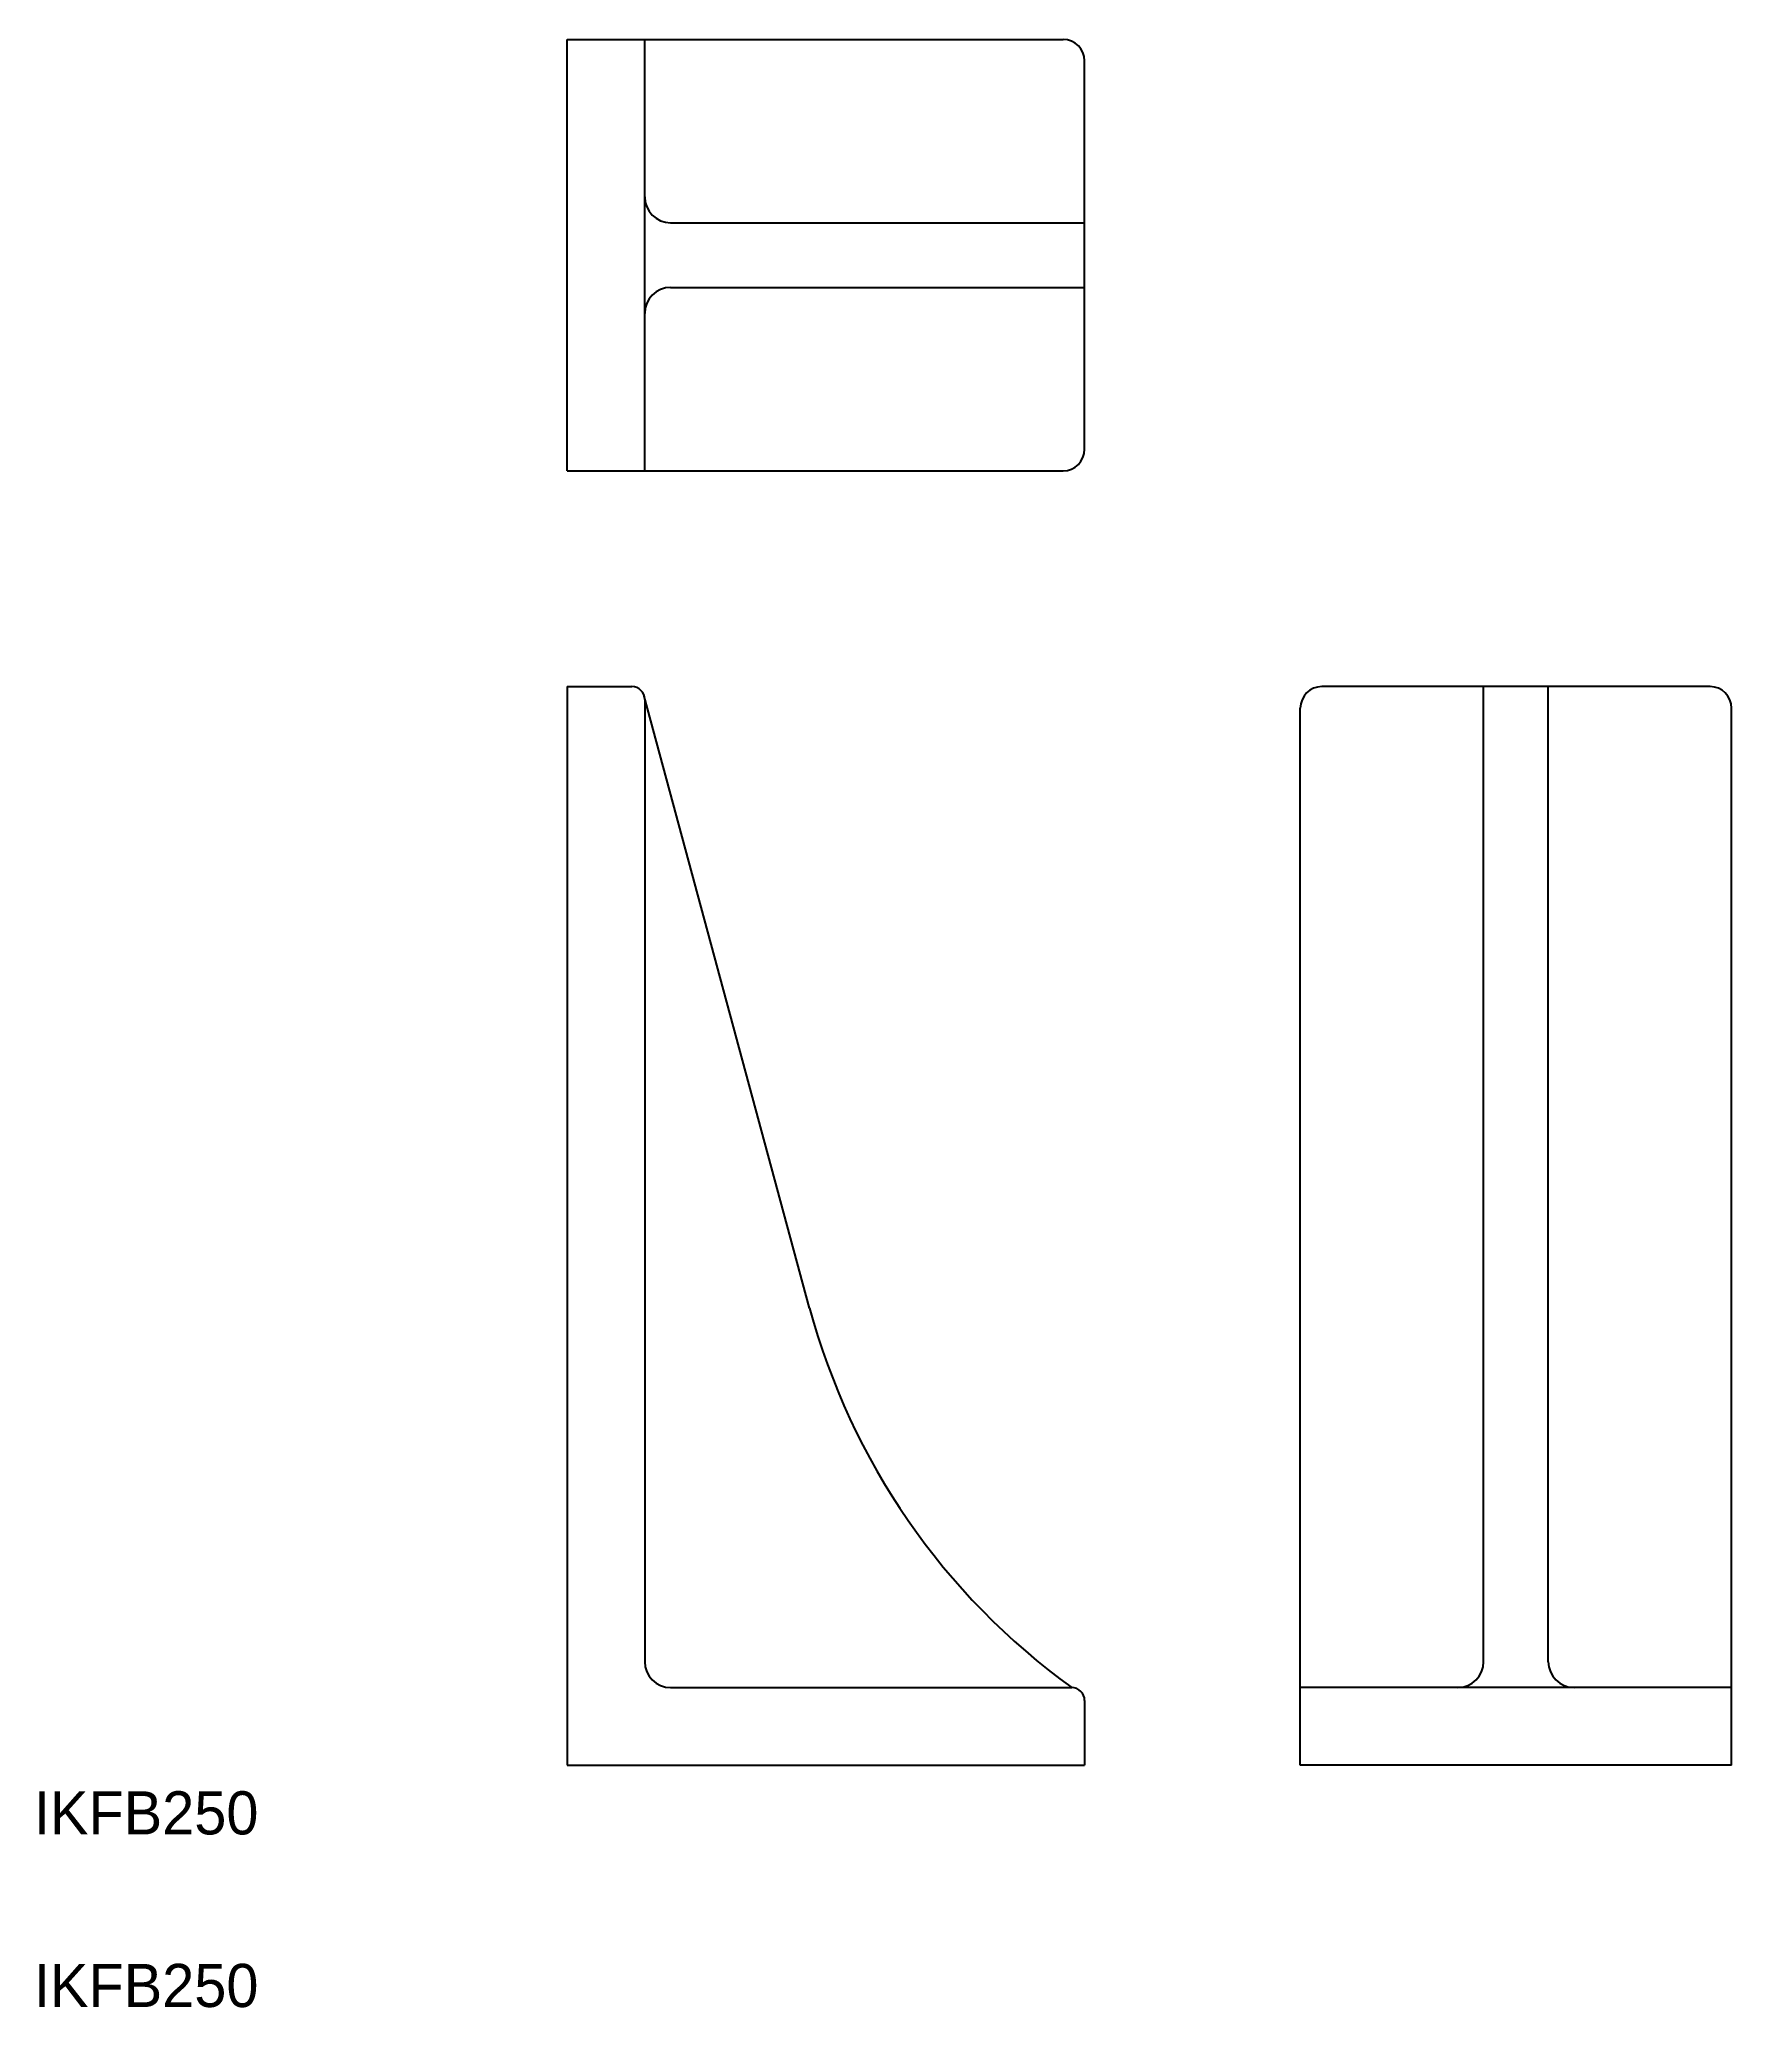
# Model space of a CAD drawing. Extents: x 41 to 434, y 40 to 496.
import ezdxf

# ---------------------------------------------------------------- set-up
doc = ezdxf.new("R2010")
doc.units = 0
doc.layers.get('0').update_dxf_attribs({"linetype": 'CONTINUOUS'})

msp = doc.modelspace()

# ---------------------------------------------------------------- linework, layer by layer
at = {"color": 7, "linetype": 'CONTINUOUS'}
for p, q in [((163.59, 496.04), (278.59, 496.04)), ((163.59, 396.04), (163.59, 496.04)), ((181.59, 396.04), (181.59, 496.04)), ((283.59, 401.04), (283.59, 491.04)), ((187.59, 453.54), (283.59, 453.54)), ((187.59, 438.54), (283.59, 438.54)), ((163.59, 396.04), (278.59, 396.04)), ((163.59, 346.04), (163.59, 96.04)), ((163.59, 346.04), (178.59, 346.04)), ((219.82, 202), (181.49, 343.82)), ((181.59, 343.04), (181.59, 120.04)), ((428.59, 346.04), (338.59, 346.04)), ((376.09, 120.04), (376.09, 346.04)), ((391.09, 120.04), (391.09, 346.04)), ((333.59, 96.04), (333.59, 341.04)), ((433.59, 96.04), (433.59, 341.04)), ((187.59, 114.04), (280.59, 114.04)), ((283.59, 111.04), (283.59, 96.04)), ((433.59, 114.04), (333.59, 114.04)), ((163.59, 96.04), (283.59, 96.04)), ((433.59, 96.04), (333.59, 96.04))]:
    msp.add_line(p, q, dxfattribs=at)
for centre, radius, start, end in [((278.59, 491.04), 5, 0, 90), ((187.59, 459.54), 6, 180, 270), ((187.59, 432.54), 6, 90, 180), ((278.59, 401.04), 5, 270, 0), ((178.59, 343.04), 3, 0, 90), ((338.59, 341.04), 5, 90, 180), ((428.59, 341.04), 5, 0, 90), ((374.28, 243.75), 160, 195.1241, 234.1593), ((187.59, 120.04), 6, 180, 270), ((370.09, 120.04), 6, 270, 0), ((397.09, 120.04), 6, 180, 270), ((280.59, 111.04), 3, 0, 90)]:
    msp.add_arc(centre, radius, start, end, dxfattribs=at)

# ---------------------------------------------------------------- texts
for p in [(40, 80), (40, 40)]:
    msp.add_text('IKFB250', height=10, dxfattribs=at).set_placement(p)

doc.saveas('drawing.dxf')
